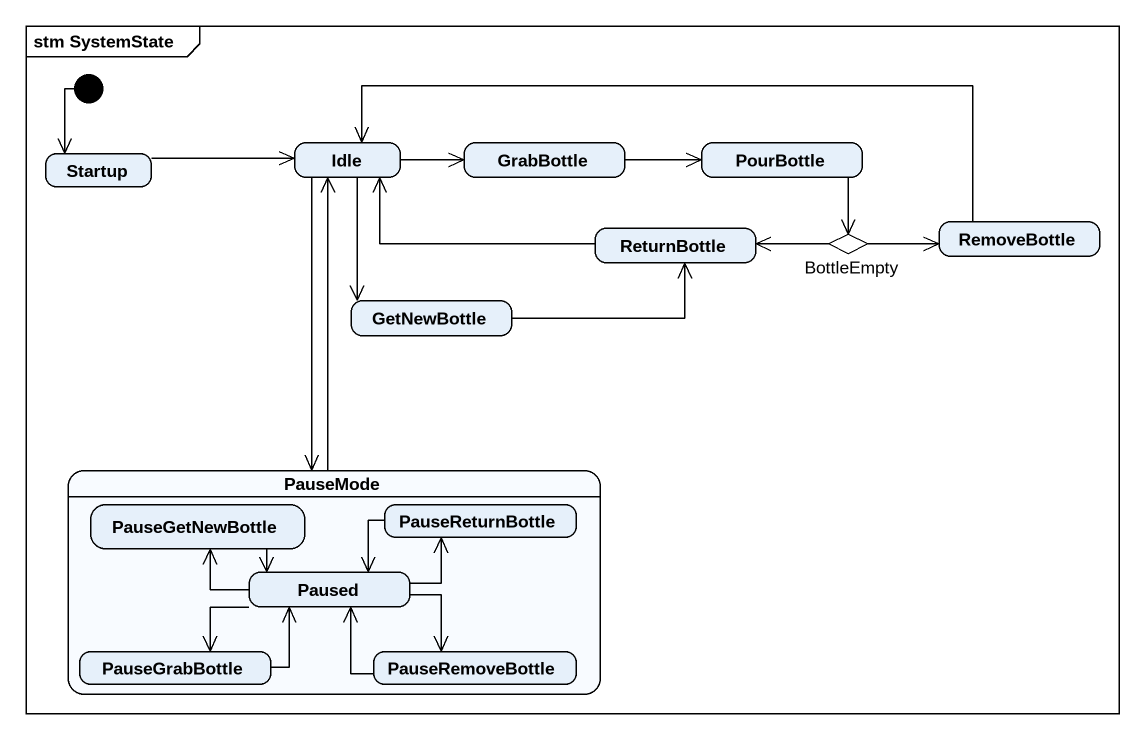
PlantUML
@startuml
mainframe stm SystemState
hide empty description
state Startup
state Idle
state GrabBottle
state PourBottle
state ReturnBottle
state BottleEmpty <<choice>>
state RemoveBottle
state GetNewBottle
state PauseMode {
  state PauseGetNewBottle
  state PauseReturnBottle
  state Paused
  state PauseGrabBottle
  state PauseRemoveBottle
}
[*] --> Startup
Startup -right-> Idle
Idle -right-> GrabBottle
Idle --> GetNewBottle
Idle --> PauseMode
GrabBottle -right-> PourBottle
PourBottle --> BottleEmpty
ReturnBottle -left-> Idle
BottleEmpty -left-> ReturnBottle
BottleEmpty -right-> RemoveBottle
RemoveBottle -left-> Idle
GetNewBottle -right-> ReturnBottle
PauseMode -up-> Idle
PauseGetNewBottle -right-> Paused
PauseReturnBottle -left-> Paused
Paused -left-> PauseGetNewBottle
Paused -right-> PauseReturnBottle
Paused -left-> PauseGrabBottle
Paused -right-> PauseRemoveBottle
PauseGrabBottle -right-> Paused
PauseRemoveBottle -left-> Paused
@enduml
